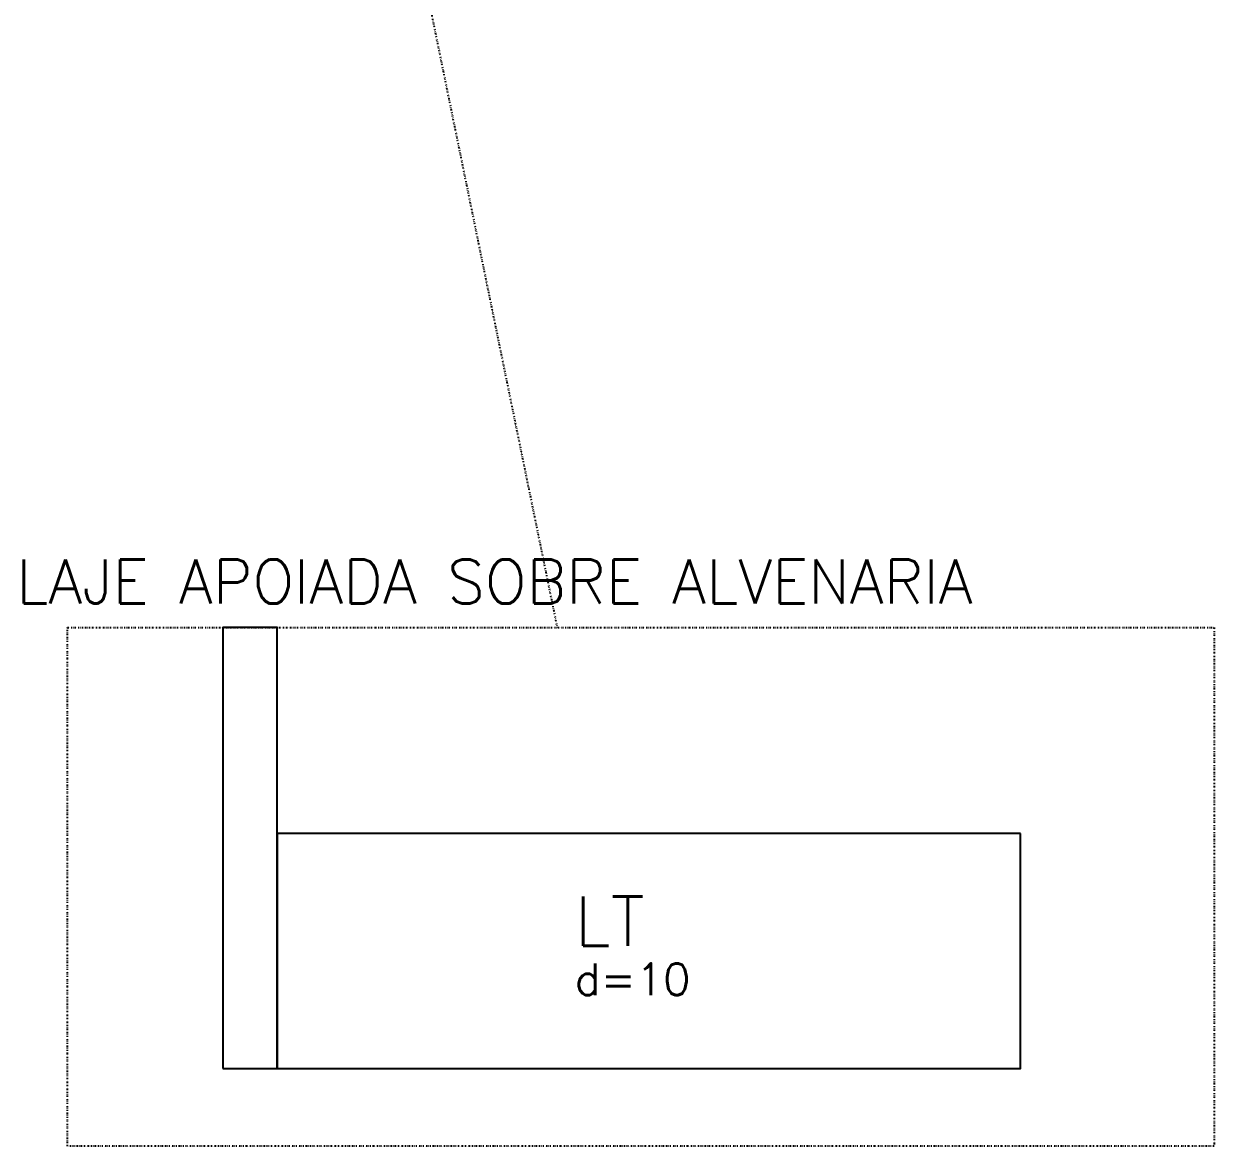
# Model space of a CAD drawing. Extents: x -40810 to 33675, y -2018 to 21213.
# Drawn here: x -5294 to -4788, y 7707 to 8184 of the extents above; entities that cross this region are included whole.
import ezdxf

# ---------------------------------------------------------------- set-up
doc = ezdxf.new("R2010")
doc.units = 0
doc.linetypes.add('ESTILO_TQS_0003', pattern=[1.5, 0.5, -0.4, 0.1, -0.5])
for name, color, linetype in [('1', 5, 'Continuous'), ('10', 7, 'Continuous'), ('13', 7, 'Continuous'), ('204', 7, 'ESTILO_TQS_0003'), ('3', 2, 'Continuous'), ('52', 21, 'Continuous')]:
    doc.layers.add(name, color=color, linetype=linetype)
doc.styles.get("Standard").update_dxf_attribs({"font": 'romans.shx', "width": 0.8})

msp = doc.modelspace()

# ---------------------------------------------------------------- linework, layer by layer
at = {"layer": '1'}
msp.add_lwpolyline([(-4870.686, 7839.864), (-5186.686, 7839.864), (-5186.686, 7739.865), (-4870.686, 7739.865), (-4870.686, 7839.864)], dxfattribs=at)
at = {"layer": '204'}
msp.add_line((-5171.512, 8434.737), (-5067.619, 7927.448), dxfattribs=at)
msp.add_lwpolyline([(-5275.775, 7927.448), (-4788.273, 7927.448), (-4788.273, 7706.872), (-5275.775, 7706.872), (-5275.775, 7927.448)], dxfattribs=at)
at = {"layer": '3'}
msp.add_lwpolyline([(-5209.688, 7739.864), (-5186.688, 7739.864), (-5186.688, 7927.448), (-5209.688, 7927.448), (-5209.688, 7739.864)], dxfattribs=at)

# ---------------------------------------------------------------- texts
at = {"layer": '10'}
msp.add_text('LT', height=21, dxfattribs=at).set_placement((-5060.132, 7792.024))
at = {"layer": '13'}
msp.add_text('d=10', height=13.5, dxfattribs=at).set_placement((-5060.132, 7771.129))
at = {"layer": '52'}
msp.add_text('LAJE APOIADA SOBRE ALVENARIA', height=18.75, dxfattribs=at).set_placement((-5297.59, 7937.711))

doc.saveas('drawing.dxf')
